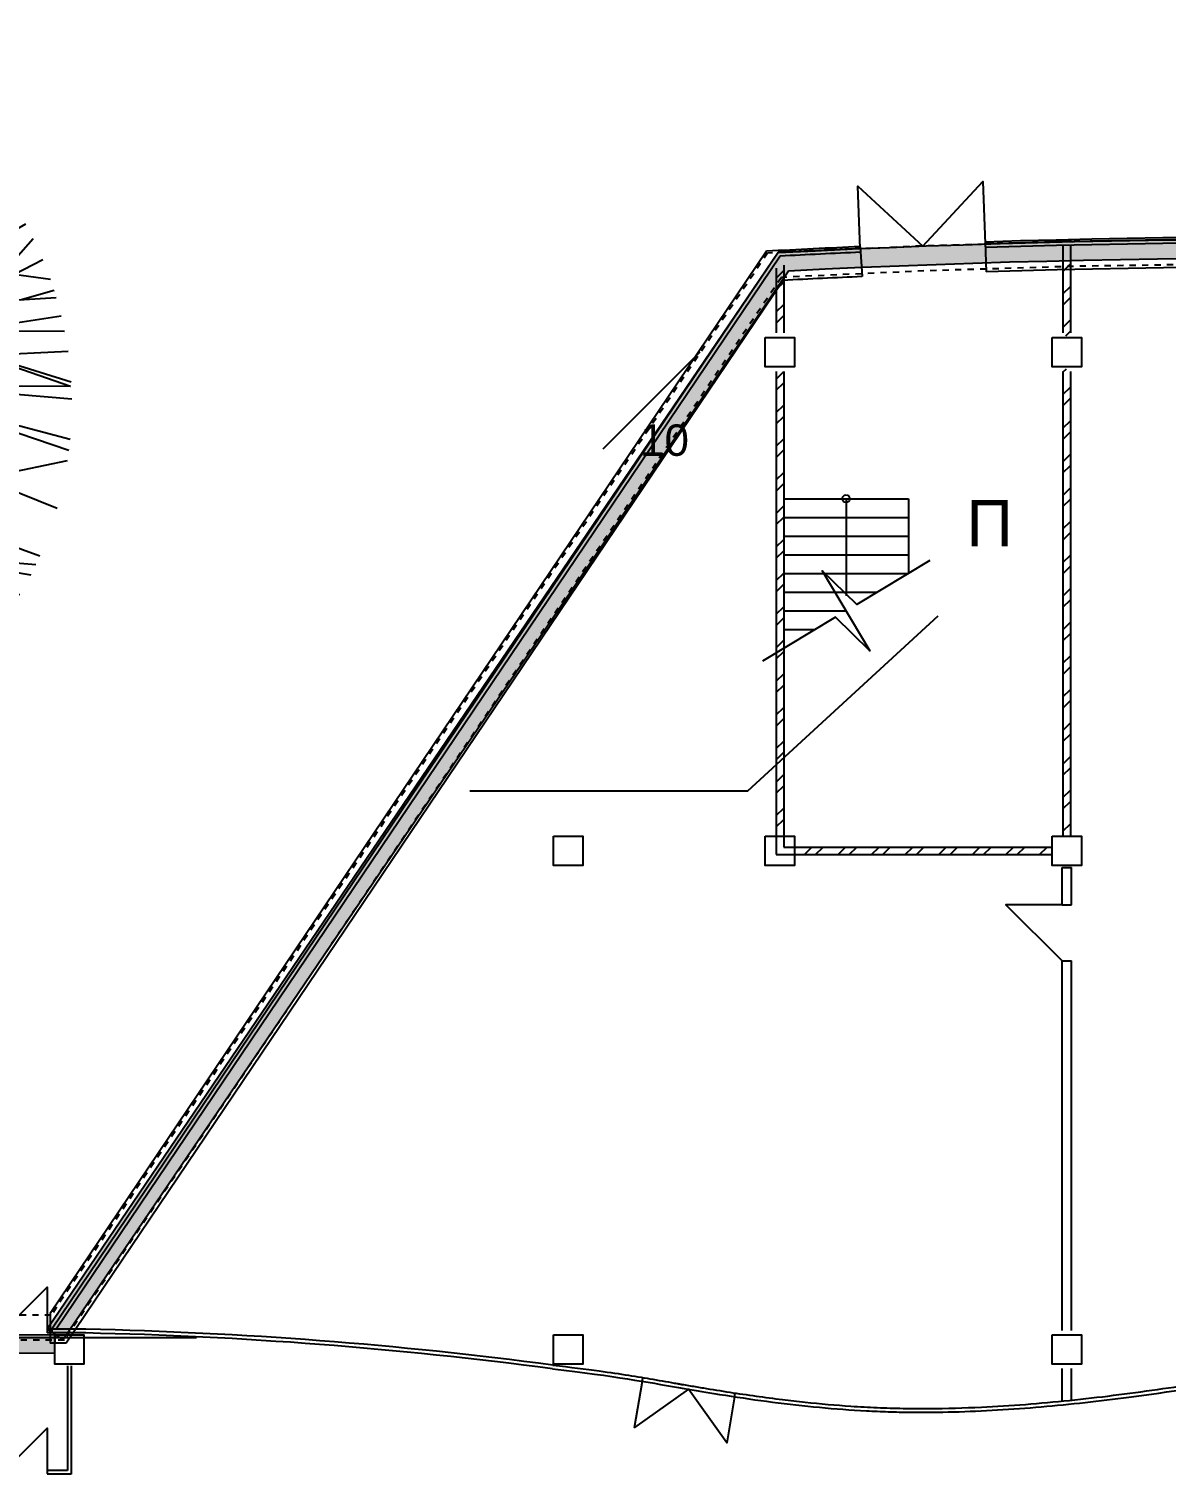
# Model space of a CAD drawing. Header units: metres. Extents: x 183920 to 185578, y 20757 to 21440.
# Drawn here: x 184320.72 to 184338.96, y 21003.36 to 21026.55 of the extents above; entities that cross this region are included whole.
import ezdxf

# ---------------------------------------------------------------- set-up
doc = ezdxf.new("R2010")
doc.units = ezdxf.units.M
for name, pattern in [('Style', [0]), ('Style 0_1', [0]), ('Style_10', [0]), ('Style_13', [0]), ('Style_23', [0]), ('Style_25', [4.7625e-07, 3.175e-07, -1.5875e-07]), ('Wall Style 01', [0])]:
    doc.linetypes.add(name, pattern=pattern)
for name, color, linetype, true_color in [('0_1', 7, 'Continuous', 0x000000), ('0_2', 7, 'Continuous', 0x000000), ('brick', 12, 'Continuous', 0xbd0000), ('COLON', 5, 'Continuous', 0x0000ff), ('DOORS', 8, 'Continuous', 0x414141), ('DRAW', 7, 'Continuous', 0xffffff), ('GKL', 5, 'Continuous', 0x0000ff), ('Glass', 4, 'Continuous', 0x00ffff), ('MONOLIT', 7, 'Continuous', 0x691639), ('TEXT', 2, 'Continuous', 0xffff00), ('WALL', 7, 'Continuous', 0x000000), ('Walls', 7, 'Continuous', 0x68db4c)]:
    doc.layers.add(name, color=color, linetype=linetype, true_color=true_color)
doc.styles.add('Style_17', font='', dxfattribs={"height": 0.504})
doc.styles.add('Style_3', font='', dxfattribs={"height": 0.7417068750000001})
doc.styles.get('Style_17').set_extended_font_data('arial')
doc.styles.get('Style_3').set_extended_font_data('arial')

# ---------------------------------------------------------------- blocks, each defined once
blk = doc.blocks.new('AC584E3954')
at = {"layer": 'Glass', "linetype": 'Style_13'}
for points in [[(-0.8850831972660963, -1.234254007406082), (-0.8850831972660963, -1.174254007406082)], [(0.6149168027339037, -1.234254007406082), (0.6149168027339037, -1.984254007406082), (-0.1350831972660962, -1.234254007406082), (-0.8850831972660963, -1.984254007406082), (-0.8850831972660963, -1.234254007406082)], [(0.6149168027339037, -1.234254007406082), (0.6149168027339037, -1.174254007406082)]]:
    blk.add_lwpolyline(points, dxfattribs=at)
blk = doc.blocks.new('TREE17')
at = {"layer": '0_2', "linetype": 'Style 0_1'}
for points in [[(-0.1204989197806995, 0.5049912103119041), (-0.155947782333197, 0.6308905724038251)], [(-0.01298085133369683, 0.309736833202129), (-0.1288480998430653, 0.6369778585865457)], [(-0.06216546665388673, 0.564684001565639), (-0.1067451407279011, 0.6410523380299349)], [(-0.05772401496792458, 0.4361038517942524), (-0.06499574309262342, 0.6466205831416997)], [(0.04397125377470115, 0.5283199532349387), (-0.04488583224783463, 0.6483269909745286)], [(0.0656233138229858, 0.4181460858264671), (0.02014308445094817, 0.6495666873473936)], [(0.1038416972183191, 0.4708560964491809), (0.05239547909054399, 0.6477633355891149)], [(0.07922008466416959, 0.5555220186226554), (0.09464719338184623, 0.6429498689226154)], [(0.0907903654682062, 0.5157354899407822), (0.1552999865939051, 0.6310503461108408)], [(0, 0), (-0.2437045991841365, 0.6092614979603411)], [(-0.03674448376957441, 0.3768518768854398), (-0.1955203975070218, 0.6197696340749287)], [(-0.0844610974502274, 0.2111527436255832), (0.2086896238572679, 0.6154602067209397)], [(0.08492721954037434, 0.06532863041567068), (0.2413589757909312, 0.6033974394773526)], [(0.1394214194881994, 0.252769019563594), (0.2147698411175127, 0.6133649325719789)], [(-0.2445266233626156, 0.4558411662427632), (-0.2977736774192973, 0.5776447543247195)], [(-0.2050085510001785, 0.4114468146248246), (-0.2731050797077147, 0.5897086065172467)], [(-0.2094206847893254, 0.5235517119733012), (-0.2637429736063212, 0.5939547701937931)], [(0.1923897592817807, 0.3055793682565304), (0.2948570372760621, 0.5791389753171852)], [(-0.1315855546601535, 0.3289638866503691), (-0.3346542102367221, 0.557089925176813)], [(-0.2249690282984254, 0.2200500010378159), (-0.363421383558176, 0.53876481245098)], [(-0.298547464478668, 0.5165278362100231), (-0.3473825342215295, 0.5492431156423385)], [(0.2422603681178856, 0.438720254050746), (0.3548405243499808, 0.5444546146757355)], [(-0.2823066687304922, 0.3520402096760025), (-0.3889991805009588, 0.5205979857166707)], [(0.1394214194881994, 0.252769019563594), (0.3997882431336153, 0.5123592351220058)], [(-0.4089818734541951, 0.3532134693928212), (-0.430450348552767, 0.4868830687069322)], [(-0.25965019679505, 0.2998854220839487), (-0.4150085912933292, 0.5001104821091039)], [(0.3156481369617966, 0.3781845445468232), (0.4429003865459972, 0.4755858206045318)], [(-0.3876520691303943, 0.2792912440666692), (-0.4439964543212843, 0.4745627184185475)], [(-0.4512789763202692, 0.3266094600719275), (-0.4902513768041542, 0.4266101413519288)], [(-0.4181123745051729, 0.4100628921589473), (-0.4740300270951048, 0.4445651342321927)], [(0.2411470849113663, 0.3541912631708695), (0.4848933743644351, 0.4326904674939714)], [(0.114645897259436, 0.1675501608162819), (0.4944484195878279, 0.4217385274429843)], [(0.2410203179375608, 0.1854002445673506), (0.4968218677239951, 0.4189399204109107)], [(-0.4166305703445498, 0.2898438033516497), (-0.5159123846033747, 0.3951924045013009)], [(0, 0), (0.5151096308492495, 0.396238177576351)], [(-0.475850636562576, 0.3526826140908979), (-0.5344241943773976, 0.3697748039371093)], [(0.4187202383008279, 0.2244684326413289), (0.5409866209321932, 0.3601056805092536)], [(-0.4375241928790484, 0.1991917788824314), (-0.5600371090435995, 0.3296984404827454)], [(-0.5600371090435995, 0.3296984404827454), (-0.3876520691303943, 0.2792912440666692)], [(-0.06467088925065126, 0.1616772231266158), (-0.5539387701517134, 0.3398447646874579)], [(-0.2067992724982526, 0.01292495453113925), (-0.5722711835282228, 0.3079745406131312)], [(0.3166583990875088, 0.1654890647208812), (0.5701115425956688, 0.3119542501102696)], [(0.5099152275302231, 0.2044214657244833), (0.5832223952272295, 0.2866954182893318)], [(-0.4722875944017535, 0.1776013746723946), (-0.5924877506538992, 0.2670222659025744)], [(0.4508183032338557, 0.173917408225521), (0.5995759459397932, 0.2507016358404263)], [(-0.3795763036100605, 0.1524097958431516), (-0.6129914467615356, 0.2158335269596836)], [(0.5494650685033322, 0.2248359058579332), (0.6127685915850419, 0.2164654206324178)], [(-0.5419666291256481, 0.1965346122641022), (-0.62262585557169, 0.1862247812088854)], [(0.206107049495881, 0.1585438842275985), (0.6230684064099606, 0.184738696802864)], [(0.5604807198883374, 0.1808067431798967), (0.619210170796284, 0.1972850464305738)], [(-0.4087661799801856, 0.02554788624875759), (-0.6297255287393028, 0.1605876197490636)], [(0.2543110361794823, 0.1615722089766922), (0.6487057287341885, 0.03903207232688324)], [(0.4660419233873283, 0.1274070206974259), (0.6315916707587449, 0.1530835934737842)], [(0.3618841288075485, 0.1281487838664256), (0.637510583093222, 0.1261859009826387)], [(-0.5406263444650466, 0.1061344808931537), (-0.6394494178585718, 0.1159614899999153)], [(0.4277252274019401, 0.107691669784419), (0.6477543915371995, 0.03131987930562826)], [(-0.5142175209972029, 0.08999467733570997), (-0.6453380208713645, 0.07669070335118329)], [(0.1073114594944779, 0.08254727653421572), (0.6470400156783684, -0.06067819438322287)], [(0.5019585031983963, 0.08462706995134156), (0.6433201996581986, 0.09209639447021964)], [(-0.5253939684635721, 0.0328371230289711), (-0.6470410030232387, 0.06066766494066569)], [(0, 0), (-0.6498789311576972, 0.04061743319735608)], [(-0.4805788200092793, 0.03003617625058611), (-0.649562392244991, -0.02028111790907663)], [(0.2595162548439391, 0.04215733748050324), (0.6498122348413886, 0.00931045719046668)], [(0.3709063228386521, 0.03278287190454444), (0.6477543915371995, 0.03131987930562826)], [(-0.5783562697112001, 0.0009215313549784215), (-0.6498111023970167, 0.009389162062693593)], [(-0.5365288636917112, 0.01337624434732131), (-0.6447586968143479, -0.08141773790112225)], [(-0.3257131483206522, 0.02035707177004538), (-0.5820296272443846, -0.2891092149559014)], [(-0.152023771447636, 0.009501485715477868), (-0.435877283160463, -0.4820307243188156)], [(0, 0), (-0.2906346934426986, -0.5812693868854071)], [(0, 0), (0.4467917651709168, -0.487409198368273)], [(0.3844882771217663, 0.008994043566975885), (0.6449840266305207, -0.07961300493101864)], [(-0.3734210942668226, -0.03724359807872812), (-0.6398969604745532, -0.1134658765360395)], [(-0.4996966717775289, -0.07336323761064956), (-0.6424197259644334, -0.09818106158747561)], [(-0.4462350538301521, -0.05807117237428235), (-0.6316887131257146, -0.1526826606797172)], [(-0.206792346679402, -0.0853379920900166), (-0.5677845055067625, -0.3037725050345645)], [(0.1781871299328005, -0.1943859599266879), (0.6425431237685852, -0.09737021752247102)], [(-0.4494415110769875, -0.1290276152608488), (-0.6207986245158994, -0.1922282314381889)], [(-0.2390936780257711, -0.1412722825905156), (-0.5417544468221542, -0.358949501338392)], [(-0.2922309007703278, -0.1370364251256959), (-0.4132524650181408, -0.13478992115167)], [(-0.0747358726763863, -0.1494717453527628), (0.08905189200981767, -0.6437486976236492)], [(0.4950891257146515, -0.1281770969028952), (0.6244839115047511, -0.1798957182213937)], [(-0.5351341569872188, -0.1606331197812377), (-0.6035579020726143, -0.2409574319426332)], [(0.151286377543523, -0.1650396845929252), (0.1351546911031122, -0.6356695954939954)], [(0.3240101700313892, -0.1639198290215111), (0.594518474244768, -0.2624698248262829)], [(-0.0992804137130944, -0.1985608274261888), (-0.4137858039964719, -0.5011226731785927)], [(-0.3440634659403189, -0.2167678004822391), (-0.5733608374447202, -0.3059411303622776)], [(0.2140645626828409, -0.2335249774722013), (0.5788857403255371, -0.2953538975710666)], [(-0.4830326322054644, -0.2708126559692876), (-0.5564637417431693, -0.3356943986542755)], [(-0.1331627965564783, -0.2663255931129664), (-0.09664533900510597, -0.6426525527929229)], [(0.2400610045166534, -0.2618847322000012), (0.2755228209947505, -0.5885828746011529)], [(0.3652537269486086, -0.2591481137649028), (0.5877514552372248, -0.2772919977734615)], [(-0.4348021203058028, -0.2820281181433489), (-0.5335148968968608, -0.3710855426337638)], [(-0.1849252819676785, -0.2809532767097395), (-0.4234850622582849, -0.4929533722440249)], [(-0.3409981495162238, -0.3177341828919556), (-0.49476591931736, -0.4213660050890474)], [(-0.1542309127268496, -0.3084618254536894), (-0.1447379194480975, -0.6335562799282335)], [(-0.02002028730385273, -0.3145918496014723), (0.125000764088774, -0.637744019289782)], [(0.146190740259086, -0.3137010988854405), (0.2327593616164678, -0.6067665982423225)], [(0.2772512023323887, -0.3024558570898741), (0.5601300501890776, -0.3295405165345368)], [(0.3439622442209229, -0.3088432058239334), (0.5023270925519528, -0.4123228313481845)], [(-0.4039097936704421, -0.3601334992737276), (-0.5186449142896339, -0.3915993846320098)], [(0.2520762848673706, -0.3725775889358065), (0.3487736852570512, -0.5483607768931692)], [(0.4193237165037799, -0.3580863113045484), (0.4761659833345172, -0.4422765893394612)], [(-0.292403801439678, -0.3843502302591918), (-0.3574579783057849, -0.5427397340422124)], [(0.3516607705208326, -0.3836299314772809), (0.3530389186055573, -0.5456245477546822)], [(0.01221797689970274, -0.4118801361078596), (-0.05953369748695015, -0.6471463235051287)], [(-0.2152222260815625, -0.4304444521631349), (-0.3352898574006687, -0.5567075863385669)], [(-0.1505022741012923, -0.4361517652139404), (-0.2076209027619602, -0.6158215536167744)], [(0.3899990507387408, -0.4254535098967911), (0.4031016548331698, -0.5097564918992511)], [(0.1867498411460932, -0.4510080464668623), (0.1867506393191868, -0.6224683316254223)], [(0.2616132654726383, -0.4604386788994417), (0.3356273853945266, -0.5565041629097824)], [(0.3522914111030233, -0.4577586700739506), (0.3825677785143508, -0.5253422884227639)], [(-0.3301247399633682, -0.4761906165774232), (-0.3915591476023791, -0.5186752925401158)], [(-0.01404364845610112, -0.4979892412280924), (0.05505180269042084, -0.6475429902201116)], [(-0.251011470300476, -0.5020229406009421), (-0.2385186247213464, -0.6045258396658646)], [(-0.1844871329207899, -0.5430530080514492), (-0.1727961240493499, -0.6264855342912548)], [(0.009582056688390355, -0.5491259328381409), (-0.009785250669294237, -0.6498052585444376)]]:
    blk.add_lwpolyline(points, dxfattribs=at)

msp = doc.modelspace()

# ---------------------------------------------------------------- hatches: boundary and pattern name
at = {"layer": 'DRAW'}
h = msp.add_hatch(dxfattribs=at)
h.set_pattern_fill('PATTERN_0', color=256, scale=0.04, style=0, pattern_type=2)
h.set_pattern_definition([(45, (-3.600000000000116, 82), (-0.2694076836320746, 0.2694076836320746), []), (45, (-3.420394800000009, 82), (-0.2694076836320746, 0.2694076836320746), [])])
edge = h.paths.add_edge_path(flags=0)
edge.add_line((184332.8274337187, 21022.3513145837), (184332.7074337187, 21022.17382506219))
edge.add_line((184332.7074337187, 21022.17382506219), (184332.7074337187, 21021.61966078389))
edge.add_arc((184332.7674337187, 21021.36154259392), 0.2649999999897167, 76.91389524201298, 103.08610475798702, ccw=False)
edge.add_line((184332.8274337187, 21021.61966078389), (184332.8274337187, 21022.3513145837))
edge.add_line((184332.8274337187, 21022.3513145837), (184332.8274337187, 21022.3513145837))
edge = h.paths.add_edge_path(flags=0)
edge.add_arc((184341.2057213337, 20860.26097334923), 162.6202373137391, 92.95321879590668, 92.98595428750713)
edge.add_line((184332.7346466946, 21022.66042679176), (184332.7074337187, 21022.62017664108))
edge.add_line((184332.7074337187, 21022.62017664108), (184332.7074337187, 21022.17382506219))
edge.add_line((184332.7074337187, 21022.17382506219), (184332.8274337187, 21022.3513145837))
edge.add_line((184332.8274337187, 21022.3513145837), (184332.8274337187, 21022.66524016699))
edge.add_line((184332.8274337187, 21022.66524016699), (184332.8274337187, 21022.66524016699))
edge = h.paths.add_edge_path(flags=0)
edge.add_arc((184341.2057213347, 20860.26097336741), 162.3702372956775, 91.33336921168322, 91.37572559212798)
edge.add_line((184337.3074337186, 21022.58440763714), (184337.3074337186, 21021.61966078389))
edge.add_arc((184337.3674337186, 21021.36154259386), 0.2650000000545017, 76.91389524203879, 103.0861047579611, ccw=False)
edge.add_line((184337.4274337187, 21021.61966078389), (184337.4274337187, 21022.58724512324))
edge.add_line((184337.4274337187, 21022.58724512324), (184337.4274337187, 21022.58724512324))
edge = h.paths.add_edge_path(flags=0)
edge.add_arc((184341.2057213334, 20860.26097336736), 162.6202372956991, 91.33131902141146, 91.37361025004796)
edge.add_line((184337.3074337186, 21022.83447960925), (184337.3074337186, 21022.58440763714))
edge.add_arc((184341.2057213347, 20860.26097336741), 162.3702372956775, 91.33336921168319, 91.37572559212788, ccw=False)
edge.add_line((184337.4274337187, 21022.58724512324), (184337.4274337187, 21022.83731273078))
edge.add_line((184337.4274337187, 21022.83731273078), (184337.4274337187, 21022.83731273078))
edge = h.paths.add_edge_path(flags=0)
edge.add_arc((184337.3674337186, 21021.36154259396), 0.2650000000545017, 256.9138952420388, 283.08610475796115, ccw=False)
edge.add_line((184337.3074337186, 21021.10342440393), (184337.3074337186, 21013.61966078389))
edge.add_arc((184337.3674337186, 21013.36154259386), 0.2650000000545017, 76.91389524203879, 103.0861047579611, ccw=False)
edge.add_line((184337.4274337187, 21013.61966078389), (184337.4274337187, 21021.10342440393))
edge.add_line((184337.4274337187, 21021.10342440393), (184337.4274337187, 21021.10342440393))
edge = h.paths.add_edge_path(flags=0)
edge.add_arc((184332.7674337187, 21021.3615425939), 0.2649999999897167, 256.913895242013, 283.086104757987, ccw=False)
edge.add_line((184332.7074337187, 21021.10342440393), (184332.7074337187, 21016.42554259391))
edge.add_line((184332.7074337187, 21016.42554259391), (184332.8274337187, 21016.49754259391))
edge.add_line((184332.8274337187, 21016.49754259391), (184332.8274337187, 21021.10342440393))
edge.add_line((184332.8274337187, 21021.10342440393), (184332.8274337187, 21021.10342440393))
edge = h.paths.add_edge_path(flags=0)
edge.add_line((184332.8274337187, 21016.49754259391), (184332.7074337187, 21016.42554259391))
edge.add_line((184332.7074337187, 21016.42554259391), (184332.7074337187, 21013.61966078389))
edge.add_arc((184332.7674337187, 21013.36154259392), 0.2649999999897167, 76.91389524201298, 103.08610475798702, ccw=False)
edge.add_line((184332.8274337187, 21013.61966078389), (184332.8274337187, 21016.49754259391))
edge.add_line((184332.8274337187, 21016.49754259391), (184332.8274337187, 21016.49754259391))
edge = h.paths.add_edge_path(flags=0)
edge.add_arc((184337.3674337186, 21013.361542594), 0.264999999992685, 166.9138952609821, 180.0000000191177, ccw=False)
edge.add_line((184337.1093155287, 21013.42154259391), (184333.0255519086, 21013.42154259391))
edge.add_arc((184332.7674337187, 21013.361542594), 0.264999999992558, -1.91209892363986e-08, 13.086104739020982, ccw=False)
edge.add_arc((184332.7674337187, 21013.36154259382), 0.2649999999829489, -13.086104739259326, 1.8572620774648385e-08, ccw=False)
edge.add_line((184333.0255519086, 21013.30154259391), (184337.1093155287, 21013.30154259391))
edge.add_arc((184337.3674337186, 21013.36154259382), 0.2649999999823, 179.9999999814113, 193.0861047392754, ccw=False)
edge.add_line((184337.1024337187, 21013.36154259391), (184337.1024337187, 21013.36154259391))
at = {"layer": 'Walls', "transparency": 33554483}
h = msp.add_hatch(color=256, dxfattribs=at)
edge = h.paths.add_edge_path(flags=0)
edge.add_arc((184341.1095512011, 20859.28747931266), 163.8878880608155, 66.42939338972178, 92.92782316288628, ccw=False)
edge.add_line((184406.6448555611, 21009.50187188369), (184406.5556983544, 21009.21345752521))
edge.add_arc((184341.1095512011, 20859.28747931269), 163.5878880607907, 66.41762090847213, 92.87556384908804)
edge.add_line((184332.9028391942, 21022.66938467013), (184332.7384990926, 21022.96143979396))
edge.add_line((184332.7384990926, 21022.96143979396), (184332.7384990926, 21022.96143979396))
for points in [[(184321.0123315988, 21005.68654259391), (184321.2605481858, 21005.51805364489), (184332.9028391942, 21022.66938467013), (184332.7384990926, 21022.96143979396), (184321.0123315988, 21005.68654259391)], [(184311.3672247705, 21005.3733839001), (184311.3695856483, 21005.67337461039), (184311.6997527877, 21005.67077624904), (184321.1324337187, 21005.59654259391), (184321.1300728409, 21005.29655188363), (184311.8323290988, 21005.36972360516), (184311.5038897596, 21005.37230836901), (184311.3672247705, 21005.3733839001)]]:
    msp.add_hatch(color=256, dxfattribs=at).paths.add_polyline_path(points, flags=0)

# ---------------------------------------------------------------- linework, layer by layer
at = {"layer": '0_1', "linetype": 'Style_13'}
msp.add_lwpolyline([(184333.8274337187, 21019.07154259391, -1), (184333.8274337187, 21018.95154259391, -1), (184333.8274337187, 21019.07154259391)], format="xyb", close=True, dxfattribs=at)
for points in [[(184332.8274337187, 21019.01154259391), (184332.8274337187, 21016.61154259391)], [(184332.8274337187, 21019.01154259391), (184334.8274337187, 21019.01154259391)], [(184333.8274337187, 21019.01154259391), (184333.8274337187, 21018.45241600449), (184333.8274337187, 21017.45241600449)], [(184334.8274337187, 21019.01154259391), (184334.8274337187, 21017.81154259391)], [(184332.8274337187, 21018.71154259391), (184334.8274337187, 21018.71154259391)], [(184332.8274337187, 21018.41154259391), (184334.8274337187, 21018.41154259391)], [(184335.1704308889, 21018.01734089608), (184333.9989323038, 21017.314441745), (184333.4434088588, 21017.85158402709), (184334.2114585786, 21016.57150116073), (184333.6559351335, 21017.10864344283), (184332.4844365484, 21016.40574429174)], [(184332.8274337187, 21018.11154259391), (184334.8274337187, 21018.11154259391)], [(184332.8274337187, 21017.81154259391), (184334.8274337187, 21017.81154259391)], [(184332.8274337187, 21017.51154259391), (184334.3274337187, 21017.51154259391)], [(184332.8274337187, 21017.21154259391), (184333.8274337187, 21017.21154259391)], [(184332.8274337187, 21016.91154259391), (184333.3274337187, 21016.91154259391)]]:
    msp.add_lwpolyline(points, dxfattribs=at)
at = {"layer": 'brick', "linetype": 'Style_13'}
for points in [[(184337.3074337186, 21023.0749534322), (184337.3074337186, 21021.67077551583)], [(184337.4274337187, 21023.07778236933), (184337.4274337187, 21021.67077551583)], [(184332.8274337187, 21022.7583637706), (184332.8274337187, 21021.67077551583)], [(184332.7074337187, 21022.7118379873), (184332.7074337187, 21021.67077551583)], [(184332.7074337187, 21021.05230967199), (184332.7074337187, 21013.30154259391)], [(184332.8274337187, 21021.05230967199), (184332.8274337187, 21013.42154259391)], [(184337.3074337186, 21021.05230967199), (184337.3074337186, 21013.61154259391)], [(184337.4274337187, 21021.05230967199), (184337.4274337187, 21013.61154259391)], [(184332.7074337187, 21013.30154259391), (184337.1174337186, 21013.30154259391)], [(184332.8274337187, 21013.42154259391), (184337.1174337186, 21013.42154259391)]]:
    msp.add_lwpolyline(points, dxfattribs=at)
at = {"layer": 'COLON', "linetype": 'Style_23'}
for points in [[(184332.5324337186, 21021.59654259391), (184333.0024337186, 21021.59654259391), (184333.0024337186, 21021.12654259391), (184332.5324337186, 21021.12654259391), (184332.5324337186, 21021.59654259391)], [(184337.1324337187, 21021.59654259391), (184337.6024337187, 21021.59654259391), (184337.6024337187, 21021.12654259391), (184337.1324337187, 21021.12654259391), (184337.1324337187, 21021.59654259391)], [(184329.1324337187, 21013.59654259391), (184329.6024337187, 21013.59654259391), (184329.6024337187, 21013.12654259391), (184329.1324337187, 21013.12654259391), (184329.1324337187, 21013.59654259391)], [(184332.5324337186, 21013.59654259391), (184333.0024337186, 21013.59654259391), (184333.0024337186, 21013.12654259391), (184332.5324337186, 21013.12654259391), (184332.5324337186, 21013.59654259391)], [(184337.1324337187, 21013.59654259391), (184337.6024337187, 21013.59654259391), (184337.6024337187, 21013.12654259391), (184337.1324337187, 21013.12654259391), (184337.1324337187, 21013.59654259391)], [(184321.1324337187, 21005.59654259391), (184321.6024337187, 21005.59654259391), (184321.6024337187, 21005.12654259391), (184321.1324337187, 21005.12654259391), (184321.1324337187, 21005.59654259391)], [(184329.1324337187, 21005.59654259391), (184329.6024337187, 21005.59654259391), (184329.6024337187, 21005.12654259391), (184329.1324337187, 21005.12654259391), (184329.1324337187, 21005.59654259391)], [(184337.1324337187, 21005.59654259391), (184337.6024337187, 21005.59654259391), (184337.6024337187, 21005.12654259391), (184337.1324337187, 21005.12654259391), (184337.1324337187, 21005.59654259391)]]:
    msp.add_lwpolyline(points, close=True, dxfattribs=at)
at = {"layer": 'DOORS', "linetype": 'Style_13'}
msp.add_lwpolyline([(184337.2924337187, 21012.49654259391), (184336.3924337187, 21012.49654259391), (184337.2924337187, 21011.59654259391)], dxfattribs=at)
at = {"layer": 'GKL', "linetype": 'Style_13'}
for points in [[(184337.2924337187, 21013.09654259391), (184337.4424337187, 21013.09654259391)], [(184337.2924337187, 21012.49654259391), (184337.2924337187, 21013.09654259391)], [(184337.4424337187, 21012.49654259391), (184337.4424337187, 21013.09654259391)], [(184337.2924337187, 21012.49654259391), (184337.4424337187, 21012.49654259391)], [(184337.2924337187, 21011.59654259391), (184337.4424337187, 21011.59654259391)], [(184337.2924337187, 21005.66748376473), (184337.2924337187, 21011.59654259391)], [(184337.4424337187, 21005.66748376473), (184337.4424337187, 21011.59654259391)], [(184337.2924337187, 21004.53405849903), (184337.2924337187, 21005.0556014231)], [(184337.4424337187, 21004.54932446881), (184337.4424337187, 21005.0556014231)]]:
    msp.add_lwpolyline(points, dxfattribs=at)
at = {"layer": 'Glass', "linetype": 'Style_13'}
for points in [[(184334.0545746085, 21023.02459561888), (184334.016715366, 21024.02700281809), (184335.0569818077, 21023.0624548614), (184336.0215297644, 21024.10272130312), (184336.0593890069, 21023.10031410391)], [(184332.7384990926, 21022.96143979396), (184321.0860704925, 21005.68654259391)], [(184332.7715030377, 21022.90307342941), (184321.158444275, 21005.68654259391)], [(184319.6623315988, 21005.68654259391), (184319.6623315988, 21006.36154259391), (184320.3373315988, 21005.68654259391), (184321.0123315988, 21006.36154259391), (184321.0123315988, 21005.68654259391)], [(184321.6324337187, 21005.68654259391), (184321.0123315988, 21005.68654259391)], [(184321.0123315988, 21005.68654259391), (184321.0123315988, 21005.62654259391)], [(184321.6324337187, 21005.62654259391), (184321.0123315988, 21005.62654259391)], [(184321.0860704925, 21005.68654259391), (184321.0860704925, 21005.62654259391)], [(184321.3376653824, 21005.09821989046), (184321.3376653824, 21003.42282155187)], [(184321.3976653824, 21005.09827268201), (184321.3976653824, 21003.36282155187)], [(184319.6623315988, 21003.42654259391), (184319.6623315988, 21004.10154259391), (184320.3373315988, 21003.42654259391), (184321.0123315988, 21004.10154259391), (184321.0123315988, 21003.42654259391)], [(184321.0123315988, 21003.42654259391), (184321.0123315988, 21003.36654259391)], [(184321.0123315988, 21003.42654259391), (184321.3376653824, 21003.42654259391)], [(184321.0123315988, 21003.36654259391), (184321.3976653824, 21003.36654259391)]]:
    msp.add_lwpolyline(points, dxfattribs=at)
for points in [[(184334.0545746085, 21023.02459561888, 0.002021836174950567), (184332.7384990926, 21022.96143979396)], [(184406.9151741048, 21009.34284162687, 0.1121510326427466), (184336.0593890069, 21023.10031410391)], [(184406.8438997515, 21009.30867809364, 0.1120705017264934), (184336.0616528935, 21023.04035569436)], [(184334.0586429831, 21022.96471647709, 0.001978102588817131), (184332.7715030377, 21022.90307342941)], [(184329.1253908368, 21005.11101161382, 0.02763584413074229), (184321.6324337187, 21005.68654259391)], [(184329.1173801755, 21005.05154877411, 0.02762886196751643), (184321.6324337187, 21005.62654259391)]]:
    msp.add_lwpolyline(points, format="xyb", dxfattribs=at)
at = {"layer": 'Glass'}
for points in [[(184329.1174337186, 21005.05154259391), (184330.1321730486, 21004.93488252376), (184330.6354320933, 21004.83933251309), (184331.1384269706, 21004.75150352487)], [(184329.1242865137, 21005.1111499693), (184329.4076546319, 21005.07857239634), (184329.6512994888, 21005.04762630931), (184329.8662736219, 21005.01802319972)], [(184329.8662736219, 21005.01802319972), (184330.0392410763, 21004.9942046387), (184330.1936474192, 21004.97125537348), (184330.3352178397, 21004.9490321262)], [(184330.3352178397, 21004.9490321262), (184330.4767882602, 21004.92680887892), (184330.6055208056, 21004.90531200949), (184330.7271191948, 21004.88440518408)], [(184338.8229740077, 21004.72101484129), (184339.2946518236, 21004.78782040901), (184339.7669148601, 21004.86170562138), (184340.2398002258, 21004.93856958087)], [(184330.7271191948, 21004.88440518408), (184330.7619005976, 21004.87842509898), (184330.7960983144, 21004.87249330247), (184330.8298460725, 21004.86660656961)], [(184330.8298460725, 21004.86660656961), (184330.8973415887, 21004.85483310389), (184330.9630367616, 21004.84324002359), (184331.0280061114, 21004.83180036943)], [(184331.0280061114, 21004.83180036943), (184331.0571393535, 21004.82667065493), (184331.0861267524, 21004.82157176455), (184331.1150657506, 21004.81650112457)], [(184331.1150657506, 21004.81650112457), (184331.1327085235, 21004.81340978918), (184331.1503341212, 21004.81032905779), (184331.167962472, 21004.80725783662)], [(184331.1384269706, 21004.75150352487), (184331.6414218479, 21004.66367453666), (184332.1441518283, 21004.58356690266), (184332.6466325661, 21004.51881784027)], [(184331.167962472, 21004.80725783662), (184331.1855908229, 21004.80418661545), (184331.2032184838, 21004.80112507289), (184331.2208454548, 21004.79807353777)], [(184331.2208454548, 21004.79807353777), (184331.2560993967, 21004.79197046754), (184331.2913505791, 21004.78590742714), (184331.3265990022, 21004.77988704681)], [(184331.3265990022, 21004.77988704681), (184331.3970958484, 21004.76784628615), (184331.467581658, 21004.75597616643), (184331.538056432, 21004.74429772158)], [(184331.538056432, 21004.74429772158), (184331.67900598, 21004.72094083187), (184331.8199113869, 21004.69835065294), (184331.9607726348, 21004.6766953236)], [(184331.9607726348, 21004.6766953236), (184332.2424951307, 21004.63338466492), (184332.5240409586, 21004.59381374548), (184332.8054099768, 21004.55932494908)], [(184337.4096607185, 21004.54592433617), (184337.8802038065, 21004.59448512281), (184338.3512961918, 21004.65420927358), (184338.8229740077, 21004.72101484129)], [(184338.3642017208, 21004.5978723622), (184339.0081919206, 21004.68216721539), (184339.6529223802, 21004.78213488), (184340.2985008678, 21004.88733364552)], [(184332.6466325661, 21004.51881784027), (184333.1491133039, 21004.45406877788), (184333.6513430744, 21004.40467848093), (184334.1533472815, 21004.37825262527)], [(184332.8054099768, 21004.55932494908), (184332.9276352355, 21004.54434319279), (184333.0498271618, 21004.53032026222), (184333.1719859393, 21004.51736558657)], [(184333.1719859393, 21004.51736558657), (184333.4163034942, 21004.49145623526), (184333.660488354, 21004.46982001889), (184333.9045428749, 21004.45333097515)], [(184333.9045428749, 21004.45333097515), (184333.9753300923, 21004.44854838181), (184334.0461063547, 21004.44419879344), (184334.1168717478, 21004.44030350908)], [(184334.1168717478, 21004.44030350908), (184334.1865352063, 21004.43646888077), (184334.2561846269, 21004.43307889501), (184334.3258448439, 21004.43013603987)], [(184335.1622466805, 21004.41524518624), (184335.441207162, 21004.41680563416), (184335.7203332546, 21004.42460673472), (184335.999638241, 21004.43779639172)], [(184335.55506069, 21004.36145614573), (184336.0225807035, 21004.37352943415), (184336.4904043626, 21004.40194143887), (184336.9585798152, 21004.44268239567)], [(184335.999638241, 21004.43779639172), (184336.4691252698, 21004.45996704095), (184336.9391176306, 21004.49736354953), (184337.4096607185, 21004.54592433617)], [(184336.9585798152, 21004.44268239567), (184337.4267552679, 21004.48342335246), (184337.8952820172, 21004.53649329525), (184338.3642017208, 21004.5978723622)], [(184334.1533472815, 21004.37825262527), (184334.2117243453, 21004.37517961544), (184334.270097713, 21004.37242002065), (184334.3284771627, 21004.36997213181)], [(184334.3258448439, 21004.43013603987), (184334.3955050609, 21004.42719318474), (184334.4651773144, 21004.42469363297), (184334.5348577526, 21004.4226239266)], [(184334.3284771627, 21004.36997213181), (184334.3868566123, 21004.36752424297), (184334.4452399453, 21004.36538635639), (184334.503627297, 21004.36355065785)], [(184334.503627297, 21004.36355065785), (184334.6204020005, 21004.35987926078), (184334.7371927841, 21004.35741661688), (184334.8540006694, 21004.35610020372)], [(184334.5348577526, 21004.4226239266), (184334.6045381908, 21004.42055422023), (184334.6742281645, 21004.41891441738), (184334.7439279569, 21004.41769123087)], [(184334.7439279569, 21004.41769123087), (184334.8833275418, 21004.41524485786), (184335.0227664397, 21004.41446496227), (184335.1622466805, 21004.41524518624)], [(184334.8540006694, 21004.35610020372), (184335.08761644, 21004.35346737742), (184335.3213006833, 21004.35541950152), (184335.55506069, 21004.36145614573)]]:
    msp.add_open_spline(points, degree=3, dxfattribs=at)
at = {"layer": 'MONOLIT', "linetype": 'Style_13'}
for points in [[(184332.5527082561, 21022.98106393866), (184321.0590476252, 21005.94154259391)], [(184334.0525839588, 21023.05389439453), (184334.0851309765, 21022.57486095494)], [(184336.0582812904, 21023.12965166946), (184336.0763923835, 21022.64998437291)], [(184332.8168218352, 21022.51425461624), (184321.3142637025, 21005.46154259391)], [(184321.0590476252, 21005.94154259391), (184321.0590476252, 21005.46154259391)], [(184321.3142637025, 21005.46154259391), (184321.0590476252, 21005.46154259391)]]:
    msp.add_lwpolyline(points, dxfattribs=at)
for points in [[(184334.0525839588, 21023.05389439453, 0.002303852209692632), (184332.5527082561, 21022.98106393866)], [(184406.854925298, 21009.40145924901, 0.1120289400778052), (184336.0582812904, 21023.12965166946)], [(184334.0851309765, 21022.57486095494, 0.001953839484648448), (184332.8168218352, 21022.51425461624)], [(184406.7291908631, 21008.93234199954, 0.1121395153176152), (184336.0763923835, 21022.64998437291)]]:
    msp.add_lwpolyline(points, format="xyb", dxfattribs=at)
at = {"layer": 'MONOLIT', "linetype": 'Style_25'}
for points in [[(184406.9159996657, 21009.34177606072, 0.117584194955657), (184332.5692225692, 21022.95189905143)], [(184406.7546682679, 21008.97575395745, 0.1172735951270156), (184332.7893215112, 21022.56289764694)]]:
    msp.add_lwpolyline(points, format="xyb", dxfattribs=at)
for points in [[(184332.5692225691, 21022.95189905141), (184321.07499863, 21005.91154259391)], [(184332.7893215112, 21022.56289764692), (184321.2876786945, 21005.51154259391)], [(184321.07499863, 21005.91154259391), (184311.4108425588, 21005.91154259391)], [(184321.2876786945, 21005.51154259391), (184311.6790332575, 21005.51154259378)]]:
    msp.add_lwpolyline(points, dxfattribs=at)
at = {"layer": 'TEXT', "linetype": 'Style_13'}
msp.add_lwpolyline([(184335.3012168371, 21017.12681091723), (184332.2438881035, 21014.31929431142), (184327.7944630816, 21014.31929431142)], dxfattribs=at)
at = {"layer": 'WALL', "linetype": 'Style'}
msp.add_lwpolyline([(184331.4815475184, 21021.36154259391), (184329.9259125997, 21019.80590767532)], dxfattribs=at)
at = {"layer": 'WALL', "linetype": 'Style_10'}
msp.add_lwpolyline([(184323.4099507418, 21005.54654259391), (184311.4333006521, 21005.54654259391)], dxfattribs=at)
at = {"layer": 'Walls', "linetype": 'Wall Style 01'}
for points in [[(184332.7384990926, 21022.96143979396, -0.116139199870773), (184406.6448555611, 21009.50187188369)], [(184332.9028391942, 21022.66938467013, -0.1159601636024121), (184406.5556983544, 21009.21345752521)]]:
    msp.add_lwpolyline(points, format="xyb", dxfattribs=at)
for points in [[(184332.7384990926, 21022.96143979396), (184321.0123315988, 21005.68654259391), (184321.2605481858, 21005.51805364489), (184332.9028391942, 21022.66938467013)], [(184311.6997527877, 21005.67077624904), (184321.1324337187, 21005.59654259391), (184321.1300728409, 21005.29655188363), (184311.8323290988, 21005.36972360516)]]:
    msp.add_lwpolyline(points, dxfattribs=at)

# ---------------------------------------------------------------- block references
at = {"layer": '0_1', "xscale": 9.269894506645825, "yscale": 9.269894506645825}
msp.add_blockref('TREE17', (184315.3827739587, 21020.52715427008), dxfattribs=at)
at = {"layer": 'Glass', "rotation": 350.4797855461956}
msp.add_blockref('AC584E3954', (184331.6364698419, 21005.92282049073), dxfattribs=at)

# ---------------------------------------------------------------- texts
at = {"layer": 'TEXT', "insert": (184336.1320928865, 21018.2479488555), "char_height": 0.7417068750000001, "width": 0.6299936890644858, "attachment_point": 8, "style": 'Style_3'}
msp.add_mtext('П', dxfattribs=at)
at = {"layer": 'WALL', "insert": (184330.9158620934, 21019.94732903155), "char_height": 0.504, "width": 0.7196428571428624, "attachment_point": 5, "style": 'Style_17'}
msp.add_mtext('10', dxfattribs=at)

doc.saveas('drawing.dxf')
